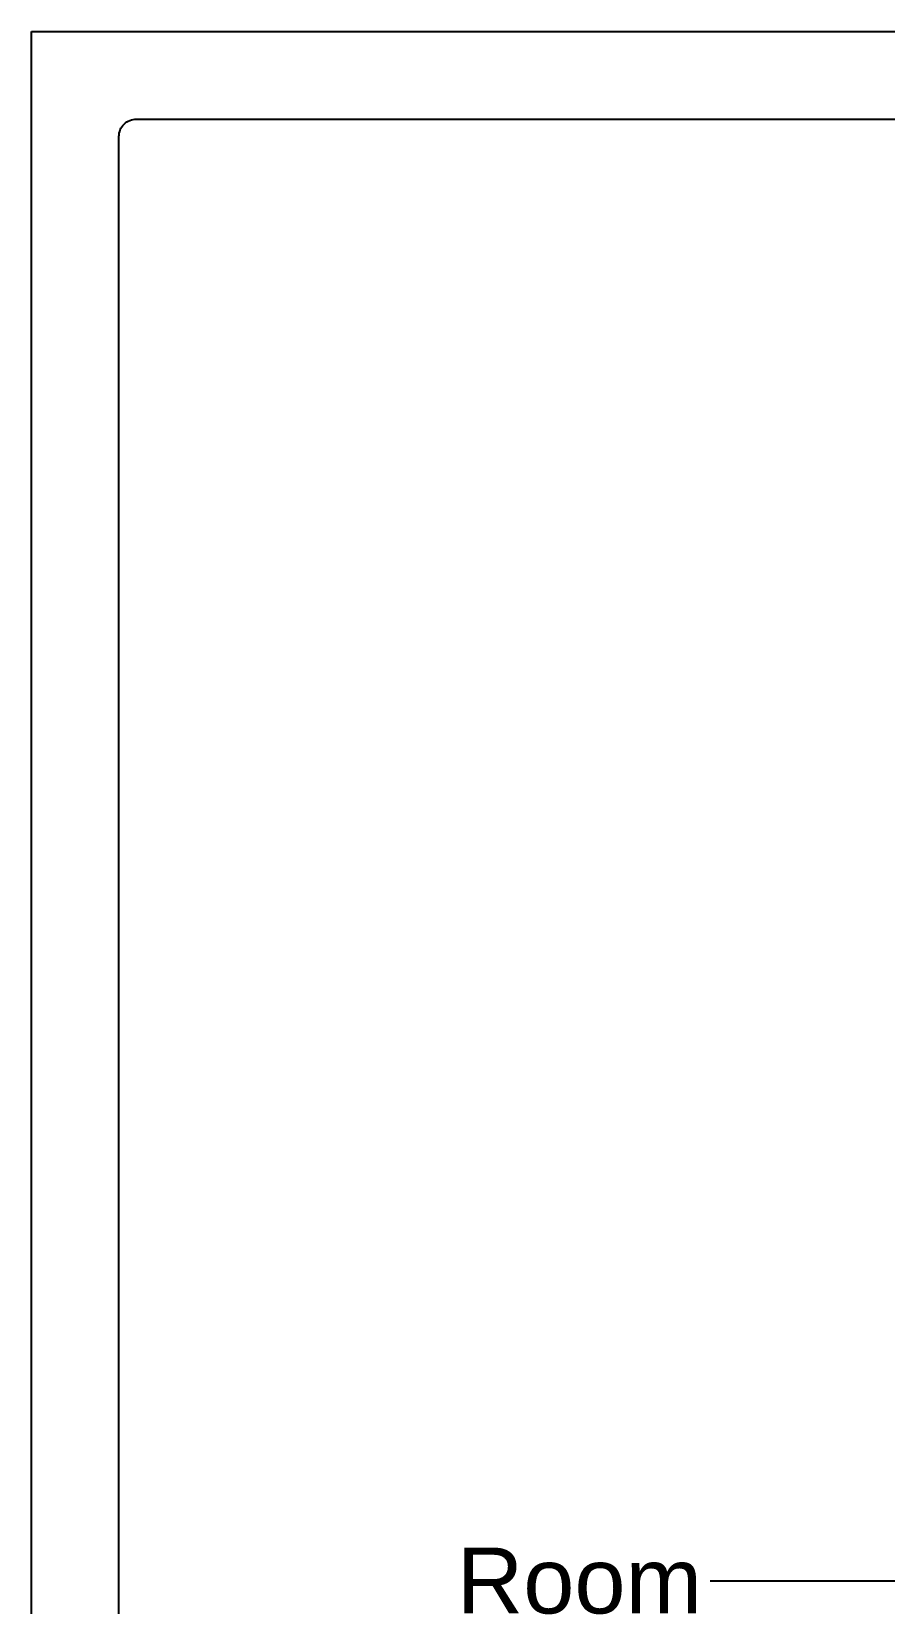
# Model space of a CAD drawing. Header units: inches. Extents: x -24938 to -15053, y -9405 to -790.
# Drawn here: x -24938 to -24424, y -1738 to -790 of the extents above; entities that cross this region are included whole.
import ezdxf
from ezdxf import colors
from ezdxf.entities.mleader import LeaderData, LeaderLine
from ezdxf.math import Vec2, Vec3

# ---------------------------------------------------------------- set-up
doc = ezdxf.new("R2010")
doc.units = ezdxf.units.IN
doc.layers.add('dimension', color=10, linetype='Continuous')
doc.styles.get("Standard").update_dxf_attribs({"font": 'arial.ttf', "height": 36})

msp = doc.modelspace()

# ---------------------------------------------------------------- linework, layer by layer
at = {"linetype": 'ByBlock'}
msp.add_lwpolyline([(-24938.12, -790.28), (-15052.94, -790.28), (-15052.94, -9404.82), (-24938.12, -9404.82)], close=True, dxfattribs=at)
msp.add_lwpolyline([(-24885.36, -7370.26), (-24885.36, -853.59, -0.414214), (-24874.81, -843.04), (-15116.25, -843.04, -0.414214), (-15105.69, -853.59), (-15105.69, -7370.26, -0.414214), (-15116.25, -7380.81), (-24874.81, -7380.81, -0.414214)], format="xyb", close=True, dxfattribs=at)

# ---------------------------------------------------------------- leaders
at = {"layer": 'dimension'}
ml = msp.add_multileader_mtext('Standard', dxfattribs=at)
ml.set_content('Room', color=256)
ml.set_leader_properties()
ml.build(insert=Vec2(0, 0))
ml.multileader.update_dxf_attribs({"arrow_head_size": 20.18})
ctx = ml.context
ctx.base_point, ctx.char_height, ctx.arrow_head_size, ctx.landing_gap_size, ctx.plane_origin = Vec3(-24678.59, -1723.98), 39.673, 20.18, 4.89, Vec3(-24275.55, -1723.98)
ctx.text_align_type = 2
notes = []
notes.append((ctx, [(0, (1, 1, 0), (-24520.08, -1723.98), (-1, 0), 8.82, [(0, [(-24275.55, -1723.98)], 0, [])])]))
ctx.mtext.insert, ctx.mtext.alignment, ctx.mtext.flow_direction = Vec3(-24533.79, -1703.82), 3, 5
for ctx, leaders in notes:
    for number, flags, end, landing, length, lines in leaders:
        leader = LeaderData()
        leader.index, (leader.has_last_leader_line, leader.has_dogleg_vector, leader.attachment_direction) = number, flags
        leader.last_leader_point, leader.dogleg_vector, leader.dogleg_length = Vec3(end), Vec3(landing), length
        for number, points, colour, breaks in lines:
            line = LeaderLine()
            line.index, line.vertices, line.color, line.breaks = number, Vec3.list(points), colors.encode_raw_color(colour), breaks
            leader.lines.append(line)
        ctx.leaders.append(leader)

doc.saveas('drawing.dxf')
